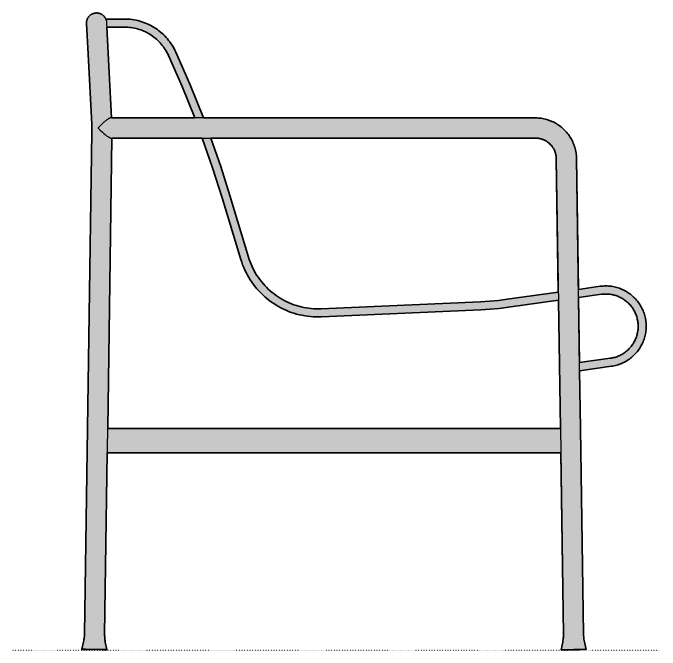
# Model space of a CAD drawing. Header units: millimetres. Extents: x 0 to 2793, y -1119 to 789.
# Drawn here: x 1991 to 2793, y 0 to 789 of the extents above; entities that cross this region are included whole.
import ezdxf

# ---------------------------------------------------------------- set-up
doc = ezdxf.new("R2010")
doc.units = ezdxf.units.MM
doc.linetypes.add('Dots', pattern=[1, 0, -1])
doc.layers.add('Blocks', color=7, linetype='Continuous')
doc.layers.add('Blocks$Fill', color=7, linetype='Continuous', true_color=0xffffff)
for name, color, linetype, lineweight, true_color in [('Blocks$Inner', 7, 'Continuous', 25, 0x007f00), ('Blocks$Outline', 7, 'Continuous', 35, 0xff3f3f), ('Groud', 7, 'Dots', 25, 0x243775)]:
    doc.layers.add(name, color=color, linetype=linetype, lineweight=lineweight, true_color=true_color)

# ---------------------------------------------------------------- blocks, each defined once
blk = doc.blocks.new('Palissade Dining Bench Side')
at = {"layer": 'Blocks$Fill'}
h = blk.add_hatch(color=256, dxfattribs=at)
h.paths.add_polyline_path([(85.33, 0.9), (85.33, 0.89), (85.33, 0.89), (85.34, 0.89), (85.34, 0.89), (85.34, 0.89), (85.35, 0.89), (85.35, 0.89), (85.36, 0.88), (85.36, 0.88), (85.38, 0.88), (85.39, 0.88), (85.43, 0.87), (85.47, 0.87), (85.59, 0.85), (85.93, 0.83), (86.42, 0.8), (89.87, 0.67), (111.78, 0.34), (115.24, 0.37), (115.73, 0.39), (116.07, 0.4), (116.18, 0.41), (116.23, 0.42), (116.26, 0.42), (116.28, 0.42), (116.29, 0.42), (116.3, 0.43), (116.3, 0.43), (116.31, 0.43), (116.31, 0.43), (116.31, 0.43), (116.32, 0.43), (116.32, 0.43), (116.32, 0.43), (116.32, 0.44), (114.46, 9.87), (114.21, 11.21), (114.01, 12.55), (113.85, 13.89), (113.73, 15.24), (113.65, 16.59), (113.6, 17.94), (113.6, 19.3), (116.94, 244.17), (678.69, 244.17), (682.02, 17.68), (681.96, 16.08), (681.85, 14.47), (681.68, 12.87), (681.45, 11.28), (681.17, 9.69), (679.31, 0.07), (694.81, 0.07), (710.31, 0.53), (707.83, 11.67), (707.56, 13.25), (707.34, 14.85), (707.18, 16.45), (707.07, 18.06), (707.02, 19.67), (702.18, 345.88), (743.26, 351.65), (744.96, 351.98), (746.64, 352.37), (748.31, 352.81), (749.96, 353.31), (751.59, 353.87), (753.2, 354.48), (754.8, 355.15), (756.36, 355.87), (757.9, 356.65), (759.42, 357.48), (760.9, 358.36), (762.35, 359.29), (763.77, 360.27), (765.16, 361.3), (766.51, 362.38), (767.82, 363.51), (769.09, 364.67), (770.32, 365.88), (771.51, 367.14), (772.65, 368.43), (773.75, 369.76), (774.8, 371.13), (775.8, 372.53), (776.76, 373.97), (777.66, 375.44), (778.52, 376.94), (779.32, 378.47), (780.07, 380.03), (780.76, 381.61), (781.4, 383.21), (781.98, 384.84), (782.51, 386.48), (782.98, 388.14), (783.39, 389.82), (783.74, 391.51), (784.04, 393.21), (784.27, 394.92), (784.45, 396.63), (784.57, 398.36), (784.62, 400.08), (784.62, 401.81), (784.56, 403.53), (784.44, 405.25), (784.26, 406.97), (784.02, 408.68), (783.72, 410.38), (783.37, 412.07), (782.95, 413.75), (782.48, 415.41), (781.95, 417.05), (781.37, 418.67), (780.73, 420.28), (780.03, 421.85), (779.28, 423.41), (778.48, 424.94), (777.62, 426.44), (776.71, 427.9), (775.76, 429.34), (774.75, 430.74), (773.7, 432.11), (772.6, 433.44), (771.45, 434.73), (770.26, 435.98), (769.03, 437.19), (767.76, 438.36), (766.44, 439.48), (765.09, 440.55), (763.71, 441.58), (762.29, 442.56), (760.83, 443.49), (759.35, 444.37), (757.83, 445.2), (756.29, 445.97), (754.72, 446.69), (753.13, 447.36), (751.51, 447.97), (749.88, 448.52), (748.23, 449.02), (746.56, 449.46), (744.87, 449.84), (743.18, 450.17), (741.47, 450.43), (739.76, 450.64), (738.04, 450.79), (736.32, 450.87), (734.59, 450.9), (732.86, 450.87), (731.14, 450.78), (729.42, 450.63), (727.71, 450.42), (700.69, 446.64), (698.28, 608.75), (698.28, 608.75), (698.22, 610.53), (698.1, 612.3), (697.92, 614.06), (697.68, 615.82), (697.38, 617.57), (697.02, 619.3), (696.59, 621.03), (696.11, 622.73), (695.57, 624.42), (694.97, 626.09), (694.31, 627.74), (693.59, 629.36), (692.82, 630.96), (691.99, 632.53), (691.11, 634.07), (690.18, 635.58), (689.19, 637.06), (688.17, 638.48), (687.09, 639.87), (685.97, 641.22), (684.81, 642.53), (683.59, 643.81), (682.34, 645.03), (681.04, 646.22), (679.71, 647.36), (678.33, 648.45), (676.92, 649.5), (675.47, 650.49), (673.99, 651.44), (672.48, 652.33), (670.94, 653.17), (669.37, 653.96), (667.78, 654.69), (666.15, 655.37), (664.51, 655.99), (662.85, 656.55), (661.17, 657.06), (659.47, 657.51), (657.76, 657.9), (656.03, 658.23), (654.3, 658.5), (652.55, 658.71), (650.8, 658.86), (649.05, 658.95), (647.3, 658.98), (236, 658.98), (201.75, 740.6), (200.7, 742.78), (199.58, 744.93), (198.39, 747.04), (197.12, 749.1), (195.78, 751.12), (194.38, 753.1), (192.9, 755.02), (191.37, 756.89), (189.76, 758.7), (188.1, 760.46), (186.37, 762.16), (184.59, 763.8), (182.75, 765.38), (180.86, 766.89), (178.92, 768.34), (176.93, 769.72), (174.89, 771.03), (172.81, 772.27), (170.69, 773.43), (168.52, 774.52), (166.33, 775.54), (164.09, 776.47), (161.83, 777.34), (159.54, 778.12), (157.22, 778.82), (154.88, 779.44), (152.52, 779.98), (150.14, 780.44), (147.75, 780.81), (145.34, 781.11), (142.93, 781.32), (140.51, 781.44), (138.09, 781.48), (115.05, 781.48), (114.77, 782.09), (114.57, 782.47), (114.36, 782.84), (114.13, 783.21), (113.89, 783.57), (113.65, 783.92), (113.38, 784.26), (113.11, 784.59), (112.83, 784.91), (112.53, 785.23), (112.23, 785.53), (111.91, 785.82), (111.58, 786.1), (111.25, 786.37), (110.9, 786.63), (110.55, 786.87), (110.19, 787.1), (109.82, 787.32), (109.44, 787.53), (109.06, 787.73), (108.67, 787.91), (108.28, 788.08), (107.87, 788.23), (107.47, 788.37), (107.06, 788.5), (106.64, 788.61), (106.22, 788.7), (105.8, 788.79), (105.38, 788.86), (104.95, 788.91), (104.55, 788.95), (104.15, 788.97), (103.75, 788.98), (103.34, 788.98), (102.94, 788.97), (102.54, 788.94), (102.14, 788.9), (101.74, 788.85), (101.34, 788.78), (100.95, 788.7), (100.53, 788.6), (100.11, 788.49), (99.69, 788.36), (99.28, 788.22), (98.87, 788.06), (98.47, 787.89), (98.08, 787.7), (97.69, 787.5), (97.31, 787.29), (96.94, 787.07), (96.58, 786.83), (96.22, 786.58), (95.88, 786.31), (95.54, 786.04), (95.21, 785.75), (94.89, 785.46), (94.59, 785.15), (94.29, 784.83), (94, 784.5), (93.73, 784.16), (93.47, 783.81), (93.22, 783.46), (92.99, 783.09), (92.76, 782.72), (92.55, 782.34), (92.35, 781.95), (92.17, 781.55), (92, 781.15), (91.85, 780.75), (91.7, 780.34), (91.58, 779.92), (91.47, 779.5), (91.37, 779.08), (91.28, 778.65), (91.22, 778.22), (91.16, 777.79), (91.13, 777.35), (91.1, 776.92), (91.1, 776.48), (91.1, 776.16), (91.11, 775.83), (97.83, 645.4), (97.83, 641.3), (88.57, 18.31), (88.49, 16.96), (88.36, 15.61), (88.2, 14.27), (88, 12.93), (87.76, 11.6), (87.47, 10.27)], flags=0)
h.paths.add_polyline_path([(700.84, 436.57), (730.46, 440.69), (731.84, 440.81), (733.22, 440.88), (734.6, 440.9), (735.98, 440.88), (737.36, 440.81), (738.73, 440.69), (740.1, 440.53), (741.47, 440.31), (742.83, 440.06), (744.17, 439.75), (745.51, 439.4), (746.83, 439), (748.14, 438.55), (749.43, 438.07), (750.7, 437.53), (751.96, 436.96), (753.19, 436.34), (754.4, 435.68), (755.59, 434.97), (756.75, 434.23), (757.89, 433.44), (759, 432.62), (760.08, 431.76), (761.13, 430.87), (762.15, 429.93), (763.14, 428.97), (764.09, 427.97), (765, 426.93), (765.88, 425.87), (766.73, 424.78), (767.53, 423.65), (768.3, 422.5), (769.02, 421.33), (769.71, 420.13), (770.35, 418.91), (770.95, 417.66), (771.51, 416.4), (772.02, 415.12), (772.49, 413.82), (772.91, 412.51), (773.29, 411.18), (773.62, 409.84), (773.91, 408.49), (774.14, 407.13), (774.34, 405.76), (774.48, 404.38), (774.58, 403.01), (774.62, 401.63), (774.63, 400.25), (774.58, 398.87), (774.49, 397.49), (774.34, 396.11), (774.15, 394.75), (773.92, 393.39), (773.64, 392.03), (773.31, 390.69), (772.93, 389.37), (772.51, 388.05), (772.04, 386.75), (771.53, 385.47), (770.98, 384.2), (770.38, 382.96), (769.74, 381.74), (769.06, 380.53), (768.33, 379.36), (767.57, 378.21), (766.77, 377.08), (765.93, 375.99), (765.05, 374.92), (764.13, 373.89), (763.18, 372.89), (762.2, 371.92), (761.18, 370.98), (760.13, 370.09), (759.05, 369.22), (757.95, 368.4), (756.81, 367.62), (755.65, 366.87), (754.46, 366.16), (753.25, 365.5), (752.02, 364.88), (750.76, 364.3), (749.49, 363.77), (748.2, 363.27), (746.89, 362.83), (745.57, 362.43), (744.24, 362.07), (742.89, 361.77), (741.53, 361.5), (740.17, 361.29), (702.03, 355.96)], flags=0)
h.paths.add_polyline_path([(116.38, 771.48), (140.16, 771.45), (142.24, 771.34), (144.31, 771.16), (146.37, 770.91), (148.42, 770.59), (150.46, 770.2), (152.48, 769.73), (154.49, 769.2), (156.47, 768.6), (158.44, 767.93), (160.38, 767.19), (162.29, 766.39), (164.18, 765.52), (166.03, 764.58), (167.85, 763.58), (169.63, 762.52), (171.38, 761.4), (173.09, 760.22), (174.75, 758.98), (176.37, 757.68), (177.95, 756.33), (179.48, 754.92), (180.95, 753.47), (182.38, 751.96), (183.75, 750.4), (185.07, 748.8), (186.34, 747.15), (187.54, 745.46), (188.69, 743.73), (189.77, 741.96), (190.8, 740.15), (191.76, 738.31), (192.65, 736.44), (209.55, 697.96), (225.28, 658.98), (122.27, 658.98)], flags=0)
h.paths.add_polyline_path([(675.74, 443.15), (601.49, 432.95), (590.45, 431.94), (579.39, 431.28), (378.91, 422.52), (375.78, 422.55), (372.65, 422.68), (369.53, 422.93), (366.42, 423.28), (363.32, 423.74), (360.25, 424.3), (357.19, 424.98), (354.16, 425.76), (351.16, 426.64), (348.19, 427.63), (345.25, 428.72), (342.36, 429.91), (339.51, 431.2), (336.71, 432.59), (333.95, 434.08), (331.25, 435.66), (328.61, 437.34), (326.03, 439.1), (323.5, 440.96), (321.05, 442.9), (318.66, 444.92), (316.35, 447.03), (314.11, 449.21), (311.95, 451.48), (309.87, 453.81), (307.87, 456.22), (305.95, 458.69), (304.12, 461.24), (302.39, 463.84), (300.74, 466.5), (299.19, 469.22), (297.73, 471.98), (296.37, 474.8), (295.11, 477.67), (293.94, 480.57), (292.88, 483.52), (291.93, 486.5), (257.52, 598.69), (245.3, 633.98), (648.19, 633.97), (649.08, 633.92), (649.97, 633.85), (650.86, 633.74), (651.75, 633.6), (652.63, 633.43), (653.5, 633.23), (654.37, 633.01), (655.22, 632.75), (656.07, 632.46), (656.91, 632.14), (657.73, 631.8), (658.55, 631.42), (659.35, 631.02), (660.13, 630.59), (660.9, 630.14), (661.66, 629.66), (662.4, 629.15), (663.12, 628.62), (663.82, 628.06), (664.5, 627.48), (665.16, 626.87), (665.8, 626.25), (666.42, 625.6), (667.01, 624.93), (667.58, 624.24), (668.13, 623.53), (668.65, 622.81), (669.16, 622.06), (669.63, 621.29), (670.08, 620.5), (670.5, 619.7), (670.89, 618.89), (671.26, 618.06), (671.59, 617.22), (671.9, 616.37), (672.18, 615.51), (672.42, 614.64), (672.64, 613.76), (672.82, 612.87), (672.98, 611.98), (673.1, 611.09), (673.19, 610.19), (673.26, 609.29), (673.28, 608.38)], flags=0)
h.paths.add_polyline_path([(234.66, 633.98), (259.22, 560.19), (283.42, 480.29), (284.59, 477.02), (285.89, 473.79), (287.29, 470.61), (288.8, 467.48), (290.42, 464.4), (292.14, 461.39), (293.97, 458.43), (295.91, 455.54), (297.94, 452.71), (300.06, 449.96), (302.29, 447.29), (304.6, 444.69), (307, 442.18), (309.49, 439.75), (312.06, 437.41), (314.71, 435.16), (317.44, 433), (320.24, 430.94), (323.11, 428.98), (326.05, 427.12), (329.05, 425.36), (332.11, 423.71), (335.23, 422.17), (338.39, 420.73), (341.61, 419.41), (344.87, 418.2), (348.17, 417.1), (351.5, 416.12), (354.87, 415.25), (358.26, 414.5), (361.68, 413.87), (365.12, 413.36), (368.58, 412.97), (372.05, 412.7), (375.52, 412.55), (379, 412.52), (382.47, 412.61), (591.21, 421.97), (602.56, 423.01), (613.88, 424.41), (675.89, 433.08), (678.24, 274.17), (117.39, 274.17), (122.73, 633.98)], flags=0)
at = {"layer": 'Blocks$Inner'}
blk.add_line((698.1, 608.78), (698.28, 608.75), dxfattribs=at)
for points in [[(116.32, 0.44), (116.32, 0.44), (116.32, 0.45), (116.32, 0.45), (116.32, 0.45), (116.31, 0.45), (116.31, 0.45), (116.3, 0.45), (116.3, 0.45), (116.29, 0.45), (116.29, 0.46), (116.28, 0.46), (116.26, 0.46), (116.22, 0.47), (116.18, 0.47), (116.06, 0.49), (115.72, 0.51), (115.23, 0.54), (111.78, 0.67), (89.88, 0.99), (86.43, 0.97), (85.93, 0.95), (85.59, 0.94), (85.48, 0.93), (85.43, 0.92), (85.39, 0.92), (85.38, 0.92), (85.36, 0.91), (85.36, 0.91), (85.35, 0.91), (85.35, 0.91), (85.34, 0.91), (85.34, 0.91), (85.34, 0.91), (85.33, 0.91), (85.33, 0.9), (85.33, 0.9), (85.33, 0.9), (87.47, 10.27), (87.76, 11.6), (88, 12.93), (88.2, 14.27), (88.36, 15.61), (88.49, 16.96), (88.57, 18.31), (88.61, 19.67), (92.38, 274.17), (97.83, 641.3), (97.83, 645.4), (97.77, 648.3), (97.64, 651.2), (93.1, 737.95), (91.11, 775.83), (91.1, 776.16), (91.1, 776.48), (91.1, 776.92), (91.13, 777.35), (91.16, 777.79), (91.22, 778.22), (91.28, 778.65), (91.37, 779.08), (91.47, 779.5), (91.58, 779.92), (91.7, 780.34), (91.85, 780.75), (92, 781.15), (92.17, 781.55), (92.35, 781.95), (92.55, 782.34), (92.76, 782.72), (92.98, 783.09), (93.22, 783.46), (93.47, 783.81), (93.73, 784.16), (94, 784.5), (94.29, 784.83), (94.59, 785.15), (94.89, 785.46), (95.21, 785.75), (95.54, 786.04), (95.87, 786.31), (96.22, 786.58), (96.58, 786.83), (96.94, 787.07), (97.31, 787.29), (97.69, 787.5), (98.08, 787.7), (98.47, 787.89), (98.87, 788.06), (99.28, 788.22), (99.69, 788.36), (100.11, 788.49), (100.53, 788.6), (100.95, 788.7), (101.34, 788.78), (101.74, 788.85), (102.14, 788.9), (102.54, 788.94), (102.94, 788.97), (103.34, 788.98), (103.75, 788.98), (104.15, 788.97), (104.55, 788.95), (104.95, 788.91), (105.38, 788.86), (105.8, 788.79), (106.22, 788.7), (106.64, 788.61), (107.06, 788.5), (107.47, 788.37), (107.87, 788.23), (108.28, 788.08), (108.67, 787.91), (109.06, 787.73), (109.44, 787.53), (109.82, 787.32), (110.19, 787.1), (110.55, 786.87), (110.9, 786.63), (111.25, 786.37), (111.58, 786.1), (111.91, 785.82), (112.22, 785.53), (112.53, 785.23), (112.83, 784.91), (113.11, 784.59), (113.38, 784.26), (113.64, 783.92), (113.89, 783.57), (114.13, 783.21), (114.36, 782.84), (114.57, 782.47), (114.77, 782.09), (114.95, 781.7), (115.13, 781.31), (115.29, 780.91), (115.43, 780.5), (115.56, 780.1), (115.68, 779.68), (115.78, 779.26), (115.87, 778.84), (115.95, 778.42), (116, 777.99), (116.05, 777.57), (116.08, 777.14), (118.06, 739.26), (122.27, 658.98)], [(236, 658.98), (219.52, 700.06), (201.75, 740.6), (200.7, 742.78), (199.58, 744.93), (198.39, 747.04), (197.12, 749.1), (195.78, 751.12), (194.38, 753.1), (192.9, 755.02), (191.37, 756.89), (189.76, 758.7), (188.1, 760.46), (186.37, 762.16), (184.59, 763.8), (182.75, 765.38), (180.86, 766.89), (178.92, 768.34), (176.93, 769.72), (174.89, 771.03), (172.81, 772.27), (170.69, 773.43), (168.52, 774.52), (166.32, 775.54), (164.09, 776.47), (161.83, 777.34), (159.54, 778.12), (157.22, 778.82), (154.88, 779.44), (152.52, 779.98), (150.14, 780.44), (147.75, 780.81), (145.34, 781.11), (142.93, 781.32), (140.51, 781.44), (138.09, 781.48), (114.99, 781.48)], [(225.28, 658.98), (209.55, 697.96), (192.65, 736.44), (191.76, 738.31), (190.8, 740.15), (189.77, 741.96), (188.69, 743.73), (187.54, 745.46), (186.34, 747.15), (185.07, 748.8), (183.75, 750.4), (182.38, 751.96), (180.95, 753.47), (179.48, 754.92), (177.95, 756.33), (176.37, 757.68), (174.75, 758.98), (173.09, 760.22), (171.38, 761.4), (169.63, 762.52), (167.85, 763.58), (166.03, 764.58), (164.18, 765.52), (162.29, 766.39), (160.38, 767.19), (158.44, 767.93), (156.47, 768.6), (154.49, 769.2), (152.48, 769.73), (150.46, 770.2), (148.42, 770.59), (146.37, 770.91), (144.31, 771.16), (142.24, 771.34), (140.16, 771.45), (138.09, 771.48), (116.38, 771.48)], [(647.3, 658.98), (203.83, 658.98), (185.14, 658.98), (121.33, 658.98), (121.29, 658.98), (121.24, 658.98), (121.2, 658.98), (121.15, 658.98), (121.11, 658.97), (121.06, 658.97), (120.98, 658.95), (120.87, 658.94), (120.77, 658.92), (120.67, 658.89), (120.57, 658.87), (120.46, 658.83), (120.34, 658.8), (120.23, 658.76), (120.11, 658.72), (119.99, 658.67), (119.86, 658.62), (119.61, 658.51), (119.33, 658.37), (119.05, 658.23), (118.77, 658.08), (118.49, 657.93), (118.16, 657.74), (117.84, 657.54), (117.2, 657.12), (116.5, 656.64), (115.81, 656.14), (115.04, 655.55), (114.29, 654.95), (113.45, 654.26), (112.62, 653.55), (111, 652.08), (109.13, 650.29), (107.3, 648.45), (105.52, 646.57), (105.6, 646.48), (108.22, 643.84), (110.93, 641.28), (112.7, 639.71), (114.44, 638.27), (115.25, 637.63), (116.07, 637), (116.8, 636.47), (117.55, 635.96), (118.22, 635.52), (118.56, 635.31), (118.91, 635.1), (119.2, 634.94), (119.49, 634.78), (119.78, 634.63), (120.08, 634.49), (120.34, 634.38), (120.47, 634.32), (120.6, 634.27), (120.72, 634.23), (120.83, 634.19), (120.95, 634.15), (121.07, 634.11), (121.17, 634.08), (121.28, 634.06), (121.38, 634.03), (121.49, 634.02), (121.58, 634), (121.62, 634), (121.66, 633.99), (121.71, 633.99), (121.75, 633.99), (121.8, 633.98), (121.84, 633.98), (185.13, 633.98), (203.83, 633.98), (647.29, 633.98), (648.19, 633.97), (649.08, 633.92), (649.97, 633.85), (650.86, 633.74), (651.75, 633.6), (652.63, 633.43), (653.5, 633.23), (654.36, 633.01), (655.22, 632.75), (656.07, 632.46), (656.91, 632.14), (657.73, 631.8), (658.55, 631.42), (659.35, 631.02), (660.13, 630.59), (660.9, 630.14), (661.66, 629.66), (662.4, 629.15), (663.12, 628.62), (663.82, 628.06), (664.5, 627.48), (665.16, 626.87), (665.8, 626.25), (666.42, 625.6), (667.01, 624.93), (667.58, 624.24), (668.13, 623.53), (668.65, 622.81), (669.15, 622.06), (669.63, 621.29), (670.08, 620.5), (670.5, 619.7), (670.89, 618.89), (671.26, 618.06), (671.59, 617.22), (671.9, 616.37), (672.18, 615.51), (672.42, 614.64), (672.64, 613.76), (672.82, 612.87), (672.98, 611.98), (673.1, 611.09), (673.19, 610.19), (673.25, 609.29), (673.28, 608.38), (678.24, 274.17), (682.02, 19.3), (682.02, 17.68), (681.96, 16.08), (681.85, 14.47), (681.68, 12.87), (681.45, 11.28), (681.17, 9.69), (679.31, 0.07)], [(710.31, 0.53), (708.16, 10.09), (707.83, 11.67), (707.56, 13.25), (707.34, 14.85), (707.18, 16.45), (707.07, 18.06), (707.02, 19.67), (703.25, 274.17), (702.13, 349.36), (698.28, 608.75), (698.28, 608.75), (698.22, 610.53), (698.1, 612.3), (697.92, 614.06), (697.68, 615.82), (697.38, 617.57), (697.02, 619.3), (696.59, 621.03), (696.11, 622.73), (695.57, 624.42), (694.97, 626.09), (694.31, 627.74), (693.59, 629.36), (692.82, 630.96), (691.99, 632.53), (691.11, 634.07), (690.18, 635.58), (689.19, 637.06), (688.17, 638.48), (687.09, 639.87), (685.97, 641.22), (684.81, 642.53), (683.59, 643.81), (682.34, 645.03), (681.04, 646.22), (679.71, 647.36), (678.33, 648.45), (676.92, 649.5), (675.47, 650.49), (673.99, 651.44), (672.48, 652.33), (670.94, 653.17), (669.37, 653.96), (667.77, 654.69), (666.15, 655.37), (664.51, 655.99), (662.85, 656.55), (661.17, 657.06), (659.47, 657.51), (657.76, 657.9), (656.03, 658.23), (654.3, 658.5), (652.55, 658.71), (650.8, 658.86), (649.05, 658.95), (647.3, 658.98), (647.3, 658.98)], [(85.33, 0.9), (85.33, 0.89), (85.33, 0.89), (85.34, 0.89), (85.34, 0.89), (85.34, 0.89), (85.35, 0.89), (85.35, 0.89), (85.36, 0.88), (85.36, 0.88), (85.38, 0.88), (85.39, 0.88), (85.43, 0.87), (85.47, 0.87), (85.59, 0.85), (85.93, 0.83), (86.41, 0.8), (89.86, 0.67), (111.78, 0.34), (115.24, 0.37), (115.73, 0.39), (116.07, 0.4), (116.18, 0.41), (116.23, 0.42), (116.26, 0.42), (116.28, 0.42), (116.29, 0.42), (116.3, 0.43), (116.3, 0.43), (116.3, 0.43), (116.31, 0.43), (116.31, 0.43), (116.32, 0.43), (116.32, 0.43), (116.32, 0.43), (116.32, 0.44), (114.46, 9.87), (114.21, 11.21), (114.01, 12.55), (113.85, 13.89), (113.73, 15.24), (113.65, 16.59), (113.6, 17.94), (113.6, 19.3), (117.39, 274.17), (122.72, 633.98)], [(675.88, 433.08), (613.88, 424.41), (602.56, 423.01), (591.21, 421.97), (579.82, 421.29), (382.47, 412.61), (379, 412.52), (375.52, 412.55), (372.05, 412.7), (368.58, 412.97), (365.12, 413.36), (361.68, 413.87), (358.26, 414.5), (354.87, 415.25), (351.5, 416.12), (348.17, 417.1), (344.87, 418.2), (341.61, 419.41), (338.39, 420.73), (335.23, 422.17), (332.11, 423.71), (329.05, 425.36), (326.05, 427.12), (323.11, 428.98), (320.24, 430.94), (317.44, 433), (314.71, 435.16), (312.06, 437.41), (309.49, 439.75), (307, 442.18), (304.6, 444.69), (302.29, 447.29), (300.06, 449.96), (297.94, 452.71), (295.91, 455.54), (293.97, 458.43), (292.14, 461.39), (290.42, 464.4), (288.8, 467.48), (287.29, 470.61), (285.89, 473.79), (284.59, 477.02), (283.42, 480.29), (282.35, 483.61), (259.22, 560.19), (247.46, 597.26), (234.66, 633.98)], [(675.74, 443.15), (612.49, 434.31), (601.49, 432.95), (590.45, 431.94), (579.39, 431.28), (382.03, 422.61), (378.91, 422.52), (375.78, 422.55), (372.65, 422.68), (369.53, 422.93), (366.42, 423.28), (363.32, 423.74), (360.25, 424.3), (357.19, 424.98), (354.16, 425.76), (351.16, 426.64), (348.19, 427.63), (345.25, 428.72), (342.36, 429.91), (339.51, 431.2), (336.71, 432.59), (333.95, 434.08), (331.25, 435.66), (328.61, 437.34), (326.03, 439.1), (323.5, 440.96), (321.05, 442.9), (318.66, 444.92), (316.35, 447.03), (314.11, 449.21), (311.95, 451.48), (309.87, 453.81), (307.87, 456.22), (305.95, 458.69), (304.12, 461.24), (302.38, 463.84), (300.74, 466.5), (299.19, 469.22), (297.73, 471.98), (296.37, 474.8), (295.1, 477.67), (293.94, 480.57), (292.88, 483.52), (291.93, 486.5), (268.8, 563.08), (257.52, 598.69), (245.3, 633.98)], [(702.18, 345.88), (741.56, 351.39), (743.26, 351.65), (744.96, 351.98), (746.64, 352.37), (748.31, 352.81), (749.96, 353.31), (751.59, 353.87), (753.2, 354.48), (754.8, 355.15), (756.36, 355.87), (757.9, 356.65), (759.42, 357.48), (760.9, 358.36), (762.35, 359.29), (763.77, 360.27), (765.16, 361.3), (766.51, 362.38), (767.82, 363.51), (769.09, 364.67), (770.32, 365.88), (771.51, 367.14), (772.65, 368.43), (773.75, 369.76), (774.8, 371.13), (775.8, 372.53), (776.76, 373.97), (777.66, 375.44), (778.52, 376.94), (779.32, 378.47), (780.06, 380.03), (780.76, 381.61), (781.4, 383.21), (781.98, 384.84), (782.51, 386.48), (782.98, 388.14), (783.39, 389.82), (783.74, 391.51), (784.04, 393.21), (784.27, 394.92), (784.45, 396.63), (784.57, 398.36), (784.62, 400.08), (784.62, 401.81), (784.56, 403.53), (784.44, 405.25), (784.26, 406.97), (784.02, 408.68), (783.72, 410.38), (783.37, 412.07), (782.95, 413.75), (782.48, 415.41), (781.95, 417.05), (781.37, 418.67), (780.73, 420.28), (780.03, 421.85), (779.28, 423.41), (778.48, 424.94), (777.62, 426.44), (776.71, 427.9), (775.76, 429.34), (774.75, 430.74), (773.7, 432.11), (772.6, 433.44), (771.45, 434.73), (770.26, 435.98), (769.03, 437.19), (767.76, 438.36), (766.44, 439.48), (765.09, 440.55), (763.71, 441.58), (762.29, 442.56), (760.83, 443.49), (759.35, 444.37), (757.83, 445.2), (756.29, 445.97), (754.72, 446.69), (753.13, 447.36), (751.51, 447.97), (749.88, 448.52), (748.23, 449.02), (746.56, 449.46), (744.87, 449.84), (743.18, 450.17), (741.47, 450.43), (739.76, 450.64), (738.04, 450.79), (736.32, 450.87), (734.59, 450.9), (732.86, 450.87), (731.14, 450.78), (729.42, 450.63), (727.71, 450.42), (700.69, 446.64)], [(702.03, 355.96), (740.17, 361.29), (741.53, 361.5), (742.89, 361.77), (744.24, 362.07), (745.57, 362.43), (746.89, 362.83), (748.2, 363.27), (749.49, 363.77), (750.76, 364.3), (752.02, 364.88), (753.25, 365.5), (754.46, 366.16), (755.65, 366.87), (756.81, 367.62), (757.95, 368.4), (759.05, 369.22), (760.13, 370.09), (761.18, 370.98), (762.2, 371.92), (763.18, 372.89), (764.13, 373.89), (765.05, 374.92), (765.93, 375.99), (766.77, 377.08), (767.57, 378.21), (768.33, 379.36), (769.06, 380.53), (769.74, 381.74), (770.38, 382.96), (770.98, 384.2), (771.53, 385.47), (772.04, 386.75), (772.51, 388.05), (772.93, 389.37), (773.31, 390.69), (773.64, 392.03), (773.92, 393.39), (774.15, 394.75), (774.34, 396.11), (774.49, 397.49), (774.58, 398.87), (774.63, 400.25), (774.62, 401.63), (774.58, 403.01), (774.48, 404.38), (774.34, 405.76), (774.14, 407.13), (773.91, 408.49), (773.62, 409.84), (773.29, 411.18), (772.91, 412.51), (772.49, 413.82), (772.02, 415.12), (771.51, 416.4), (770.95, 417.66), (770.35, 418.91), (769.71, 420.13), (769.02, 421.33), (768.3, 422.5), (767.53, 423.65), (766.73, 424.78), (765.88, 425.87), (765, 426.93), (764.09, 427.97), (763.14, 428.97), (762.15, 429.93), (761.13, 430.87), (760.08, 431.76), (759, 432.62), (757.89, 433.44), (756.75, 434.23), (755.59, 434.97), (754.4, 435.68), (753.19, 436.34), (751.96, 436.96), (750.7, 437.53), (749.43, 438.07), (748.14, 438.55), (746.83, 439), (745.51, 439.4), (744.17, 439.75), (742.82, 440.06), (741.47, 440.31), (740.1, 440.53), (738.73, 440.69), (737.36, 440.81), (735.98, 440.88), (734.6, 440.9), (733.22, 440.88), (731.84, 440.81), (730.46, 440.69), (729.09, 440.52), (700.84, 436.57)], [(117.39, 274.17), (404.56, 274.17), (412.89, 274.17), (419.24, 274.17), (678.24, 274.17)], [(116.94, 244.17), (404.56, 244.17), (412.89, 244.17), (419.24, 244.17), (678.69, 244.17)]]:
    blk.add_lwpolyline(points, dxfattribs=at)
blk.add_lwpolyline([(694.81, 0.07), (702.56, 0.18), (710.31, 0.53), (702.56, 0.64), (694.81, 0.53), (687.05, 0.41), (679.31, 0.07), (687.06, -0.05)], close=True, dxfattribs=at)
at = {"layer": 'Blocks$Outline'}
for points in [[(115.05, 781.48), (114.95, 781.7), (114.77, 782.09), (114.57, 782.47), (114.36, 782.84), (114.13, 783.21), (113.89, 783.57), (113.64, 783.92), (113.38, 784.26), (113.11, 784.59), (112.83, 784.91), (112.53, 785.23), (112.22, 785.53), (111.91, 785.82), (111.58, 786.1), (111.25, 786.37), (110.9, 786.63), (110.55, 786.87), (110.19, 787.1), (109.82, 787.32), (109.44, 787.53), (109.06, 787.73), (108.67, 787.91), (108.28, 788.08), (107.87, 788.23), (107.47, 788.37), (107.06, 788.5), (106.64, 788.61), (106.22, 788.7), (105.8, 788.79), (105.38, 788.86), (104.95, 788.91), (104.55, 788.95), (104.15, 788.97), (103.75, 788.98), (103.34, 788.98), (102.94, 788.97), (102.54, 788.94), (102.14, 788.9), (101.74, 788.85), (101.34, 788.78), (100.95, 788.7), (100.53, 788.6), (100.11, 788.49), (99.69, 788.36), (99.28, 788.22), (98.87, 788.06), (98.47, 787.89), (98.08, 787.7), (97.69, 787.5), (97.31, 787.29), (96.94, 787.07), (96.58, 786.83), (96.22, 786.58), (95.87, 786.31), (95.54, 786.04), (95.21, 785.75), (94.89, 785.46), (94.59, 785.15), (94.29, 784.83), (94, 784.5), (93.73, 784.16), (93.47, 783.81), (93.22, 783.46), (92.98, 783.09), (92.76, 782.72), (92.55, 782.34), (92.35, 781.95), (92.17, 781.55), (92, 781.15), (91.85, 780.75), (91.7, 780.34), (91.58, 779.92), (91.47, 779.5), (91.37, 779.08), (91.28, 778.65), (91.22, 778.22), (91.16, 777.79), (91.13, 777.35), (91.1, 776.92), (91.1, 776.48), (91.1, 776.16), (91.11, 775.83), (93.1, 737.95), (97.64, 651.2), (97.77, 648.3), (97.83, 645.4), (97.83, 641.3), (92.38, 274.17), (88.61, 19.67), (88.57, 18.31), (88.49, 16.96), (88.36, 15.61), (88.2, 14.27), (88, 12.93), (87.76, 11.6), (87.47, 10.27), (85.33, 0.9)], [(236, 658.98), (219.52, 700.06), (201.75, 740.6), (200.7, 742.78), (199.58, 744.93), (198.39, 747.04), (197.12, 749.1), (195.78, 751.12), (194.38, 753.1), (192.9, 755.02), (191.37, 756.89), (189.76, 758.7), (188.1, 760.46), (186.37, 762.16), (184.59, 763.8), (182.75, 765.38), (180.86, 766.89), (178.92, 768.34), (176.93, 769.72), (174.89, 771.03), (172.81, 772.27), (170.69, 773.43), (168.52, 774.52), (166.32, 775.54), (164.09, 776.47), (161.83, 777.34), (159.54, 778.12), (157.22, 778.82), (154.88, 779.44), (152.52, 779.98), (150.14, 780.44), (147.75, 780.81), (145.34, 781.11), (142.93, 781.32), (140.51, 781.44), (138.09, 781.48), (115.05, 781.48)], [(116.38, 771.48), (138.09, 771.48), (140.16, 771.45), (142.24, 771.34), (144.31, 771.16), (146.37, 770.91), (148.42, 770.59), (150.46, 770.2), (152.48, 769.73), (154.49, 769.2), (156.47, 768.6), (158.44, 767.93), (160.38, 767.19), (162.29, 766.39), (164.18, 765.52), (166.03, 764.58), (167.85, 763.58), (169.63, 762.52), (171.38, 761.4), (173.09, 760.22), (174.75, 758.98), (176.37, 757.68), (177.95, 756.33), (179.48, 754.92), (180.95, 753.47), (182.38, 751.96), (183.75, 750.4), (185.07, 748.8), (186.34, 747.15), (187.54, 745.46), (188.69, 743.73), (189.77, 741.96), (190.8, 740.15), (191.76, 738.31), (192.65, 736.44), (209.55, 697.96), (225.28, 658.98)], [(122.27, 658.98), (118.06, 739.26), (116.38, 771.48)], [(225.28, 658.98), (203.83, 658.98), (185.14, 658.98), (122.27, 658.98)], [(647.3, 658.98), (236, 658.98)], [(700.69, 446.64), (698.28, 608.75), (698.28, 608.75), (698.22, 610.53), (698.1, 612.3), (697.92, 614.06), (697.68, 615.82), (697.38, 617.57), (697.02, 619.3), (696.59, 621.03), (696.11, 622.73), (695.57, 624.42), (694.97, 626.09), (694.31, 627.74), (693.59, 629.36), (692.82, 630.96), (691.99, 632.53), (691.11, 634.07), (690.18, 635.58), (689.19, 637.06), (688.17, 638.48), (687.09, 639.87), (685.97, 641.22), (684.81, 642.53), (683.59, 643.81), (682.34, 645.03), (681.04, 646.22), (679.71, 647.36), (678.33, 648.45), (676.92, 649.5), (675.47, 650.49), (673.99, 651.44), (672.48, 652.33), (670.94, 653.17), (669.37, 653.96), (667.77, 654.69), (666.15, 655.37), (664.51, 655.99), (662.85, 656.55), (661.17, 657.06), (659.47, 657.51), (657.76, 657.9), (656.03, 658.23), (654.3, 658.5), (652.55, 658.71), (650.8, 658.86), (649.05, 658.95), (647.3, 658.98)], [(117.39, 274.17), (122.72, 633.98)], [(122.72, 633.98), (185.13, 633.98), (203.83, 633.98), (234.66, 633.98)], [(234.66, 633.98), (247.46, 597.26), (259.22, 560.19), (282.35, 483.61), (283.42, 480.29), (284.59, 477.02), (285.89, 473.79), (287.29, 470.61), (288.8, 467.48), (290.42, 464.4), (292.14, 461.39), (293.97, 458.43), (295.91, 455.54), (297.94, 452.71), (300.06, 449.96), (302.29, 447.29), (304.6, 444.69), (307, 442.18), (309.49, 439.75), (312.06, 437.41), (314.71, 435.16), (317.44, 433), (320.24, 430.94), (323.11, 428.98), (326.05, 427.12), (329.05, 425.36), (332.11, 423.71), (335.23, 422.17), (338.39, 420.73), (341.61, 419.41), (344.87, 418.2), (348.17, 417.1), (351.5, 416.12), (354.87, 415.25), (358.26, 414.5), (361.68, 413.87), (365.12, 413.36), (368.58, 412.97), (372.05, 412.7), (375.52, 412.55), (379, 412.52), (382.47, 412.61), (579.82, 421.29), (591.21, 421.97), (602.56, 423.01), (613.88, 424.41), (675.88, 433.08)], [(675.74, 443.15), (612.49, 434.31), (601.49, 432.95), (590.45, 431.94), (579.39, 431.28), (382.03, 422.61), (378.91, 422.52), (375.78, 422.55), (372.65, 422.68), (369.53, 422.93), (366.42, 423.28), (363.32, 423.74), (360.25, 424.3), (357.19, 424.98), (354.16, 425.76), (351.16, 426.64), (348.19, 427.63), (345.25, 428.72), (342.36, 429.91), (339.51, 431.2), (336.71, 432.59), (333.95, 434.08), (331.25, 435.66), (328.61, 437.34), (326.03, 439.1), (323.5, 440.96), (321.05, 442.9), (318.66, 444.92), (316.35, 447.03), (314.11, 449.21), (311.95, 451.48), (309.87, 453.81), (307.87, 456.22), (305.95, 458.69), (304.12, 461.24), (302.38, 463.84), (300.74, 466.5), (299.19, 469.22), (297.73, 471.98), (296.37, 474.8), (295.1, 477.67), (293.94, 480.57), (292.88, 483.52), (291.93, 486.5), (268.8, 563.08), (257.52, 598.69), (245.3, 633.98)], [(245.3, 633.98), (647.29, 633.98), (648.19, 633.97), (649.08, 633.92), (649.97, 633.85), (650.86, 633.74), (651.75, 633.6), (652.63, 633.43), (653.5, 633.23), (654.36, 633.01), (655.22, 632.75), (656.07, 632.46), (656.91, 632.14), (657.73, 631.8), (658.55, 631.42), (659.35, 631.02), (660.13, 630.59), (660.9, 630.14), (661.66, 629.66), (662.4, 629.15), (663.12, 628.62), (663.82, 628.06), (664.5, 627.48), (665.16, 626.87), (665.8, 626.25), (666.42, 625.6), (667.01, 624.93), (667.58, 624.24), (668.13, 623.53), (668.65, 622.81), (669.15, 622.06), (669.63, 621.29), (670.08, 620.5), (670.5, 619.7), (670.89, 618.89), (671.26, 618.06), (671.59, 617.22), (671.9, 616.37), (672.18, 615.51), (672.42, 614.64), (672.64, 613.76), (672.82, 612.87), (672.98, 611.98), (673.1, 611.09), (673.19, 610.19), (673.25, 609.29), (673.28, 608.38), (675.74, 443.15)], [(702.18, 345.88), (741.56, 351.39), (743.26, 351.65), (744.96, 351.98), (746.64, 352.37), (748.31, 352.81), (749.96, 353.31), (751.59, 353.87), (753.2, 354.48), (754.8, 355.15), (756.36, 355.87), (757.9, 356.65), (759.42, 357.48), (760.9, 358.36), (762.35, 359.29), (763.77, 360.27), (765.16, 361.3), (766.51, 362.38), (767.82, 363.51), (769.09, 364.67), (770.32, 365.88), (771.51, 367.14), (772.65, 368.43), (773.75, 369.76), (774.8, 371.13), (775.8, 372.53), (776.76, 373.97), (777.66, 375.44), (778.52, 376.94), (779.32, 378.47), (780.06, 380.03), (780.76, 381.61), (781.4, 383.21), (781.98, 384.84), (782.51, 386.48), (782.98, 388.14), (783.39, 389.82), (783.74, 391.51), (784.04, 393.21), (784.27, 394.92), (784.45, 396.63), (784.57, 398.36), (784.62, 400.08), (784.62, 401.81), (784.56, 403.53), (784.44, 405.25), (784.26, 406.97), (784.02, 408.68), (783.72, 410.38), (783.37, 412.07), (782.95, 413.75), (782.48, 415.41), (781.95, 417.05), (781.37, 418.67), (780.73, 420.28), (780.03, 421.85), (779.28, 423.41), (778.48, 424.94), (777.62, 426.44), (776.71, 427.9), (775.76, 429.34), (774.75, 430.74), (773.7, 432.11), (772.6, 433.44), (771.45, 434.73), (770.26, 435.98), (769.03, 437.19), (767.76, 438.36), (766.44, 439.48), (765.09, 440.55), (763.71, 441.58), (762.29, 442.56), (760.83, 443.49), (759.35, 444.37), (757.83, 445.2), (756.29, 445.97), (754.72, 446.69), (753.13, 447.36), (751.51, 447.97), (749.88, 448.52), (748.23, 449.02), (746.56, 449.46), (744.87, 449.84), (743.18, 450.17), (741.47, 450.43), (739.76, 450.64), (738.04, 450.79), (736.32, 450.87), (734.59, 450.9), (732.86, 450.87), (731.14, 450.78), (729.42, 450.63), (727.71, 450.42), (700.69, 446.64)], [(675.88, 433.08), (678.24, 274.17)], [(700.84, 436.57), (729.09, 440.52), (730.46, 440.69), (731.84, 440.81), (733.22, 440.88), (734.6, 440.9), (735.98, 440.88), (737.36, 440.81), (738.73, 440.69), (740.1, 440.53), (741.47, 440.31), (742.82, 440.06), (744.17, 439.75), (745.51, 439.4), (746.83, 439), (748.14, 438.55), (749.43, 438.07), (750.7, 437.53), (751.96, 436.96), (753.19, 436.34), (754.4, 435.68), (755.59, 434.97), (756.75, 434.23), (757.89, 433.44), (759, 432.62), (760.08, 431.76), (761.13, 430.87), (762.15, 429.93), (763.14, 428.97), (764.09, 427.97), (765, 426.93), (765.88, 425.87), (766.73, 424.78), (767.53, 423.65), (768.3, 422.5), (769.02, 421.33), (769.71, 420.13), (770.35, 418.91), (770.95, 417.66), (771.51, 416.4), (772.02, 415.12), (772.49, 413.82), (772.91, 412.51), (773.29, 411.18), (773.62, 409.84), (773.91, 408.49), (774.14, 407.13), (774.34, 405.76), (774.48, 404.38), (774.58, 403.01), (774.62, 401.63), (774.63, 400.25), (774.58, 398.87), (774.49, 397.49), (774.34, 396.11), (774.15, 394.75), (773.92, 393.39), (773.64, 392.03), (773.31, 390.69), (772.93, 389.37), (772.51, 388.05), (772.04, 386.75), (771.53, 385.47), (770.98, 384.2), (770.38, 382.96), (769.74, 381.74), (769.06, 380.53), (768.33, 379.36), (767.57, 378.21), (766.77, 377.08), (765.93, 375.99), (765.05, 374.92), (764.13, 373.89), (763.18, 372.89), (762.2, 371.92), (761.18, 370.98), (760.13, 370.09), (759.05, 369.22), (757.95, 368.4), (756.81, 367.62), (755.65, 366.87), (754.46, 366.16), (753.25, 365.5), (752.02, 364.88), (750.76, 364.3), (749.49, 363.77), (748.2, 363.27), (746.89, 362.83), (745.57, 362.43), (744.24, 362.07), (742.89, 361.77), (741.53, 361.5), (740.17, 361.29), (702.03, 355.96)], [(702.03, 355.96), (700.84, 436.57)], [(710.31, 0.53), (708.16, 10.09), (707.83, 11.67), (707.56, 13.25), (707.34, 14.85), (707.18, 16.45), (707.07, 18.06), (707.02, 19.67), (703.25, 274.17), (702.18, 345.88)], [(678.24, 274.17), (419.24, 274.17), (412.89, 274.17), (404.56, 274.17), (117.39, 274.17)], [(85.33, 0.9), (85.33, 0.89), (85.33, 0.89), (85.34, 0.89), (85.34, 0.89), (85.34, 0.89), (85.35, 0.89), (85.35, 0.89), (85.36, 0.88), (85.36, 0.88), (85.38, 0.88), (85.39, 0.88), (85.43, 0.87), (85.47, 0.87), (85.59, 0.85), (85.93, 0.83), (86.41, 0.8), (89.86, 0.67), (111.78, 0.34), (115.24, 0.37), (115.73, 0.39), (116.07, 0.4), (116.18, 0.41), (116.23, 0.42), (116.26, 0.42), (116.28, 0.42), (116.29, 0.42), (116.3, 0.43), (116.3, 0.43), (116.3, 0.43), (116.31, 0.43), (116.31, 0.43), (116.32, 0.43), (116.32, 0.43), (116.32, 0.43), (116.32, 0.44), (114.46, 9.87), (114.21, 11.21), (114.01, 12.55), (113.85, 13.89), (113.73, 15.24), (113.65, 16.59), (113.6, 17.94), (113.6, 19.3), (116.94, 244.17)], [(116.94, 244.17), (404.56, 244.17), (412.89, 244.17), (419.24, 244.17), (678.69, 244.17)], [(678.69, 244.17), (682.02, 19.3), (682.02, 17.68), (681.96, 16.08), (681.85, 14.47), (681.68, 12.87), (681.45, 11.28), (681.17, 9.69), (679.31, 0.07)], [(679.31, 0.07), (687.06, -0.05), (694.81, 0.07)], [(694.81, 0.07), (702.56, 0.18), (710.31, 0.53)]]:
    blk.add_lwpolyline(points, dxfattribs=at)

msp = doc.modelspace()

# ---------------------------------------------------------------- linework, layer by layer
at = {"layer": 'Groud'}
msp.add_lwpolyline([(1991.04, 0), (2792.84, 0)], dxfattribs=at)

# ---------------------------------------------------------------- block references
at = {"layer": 'Blocks'}
msp.add_blockref('Palissade Dining Bench Side', (1991.04, 0), dxfattribs=at)

doc.saveas('drawing.dxf')
